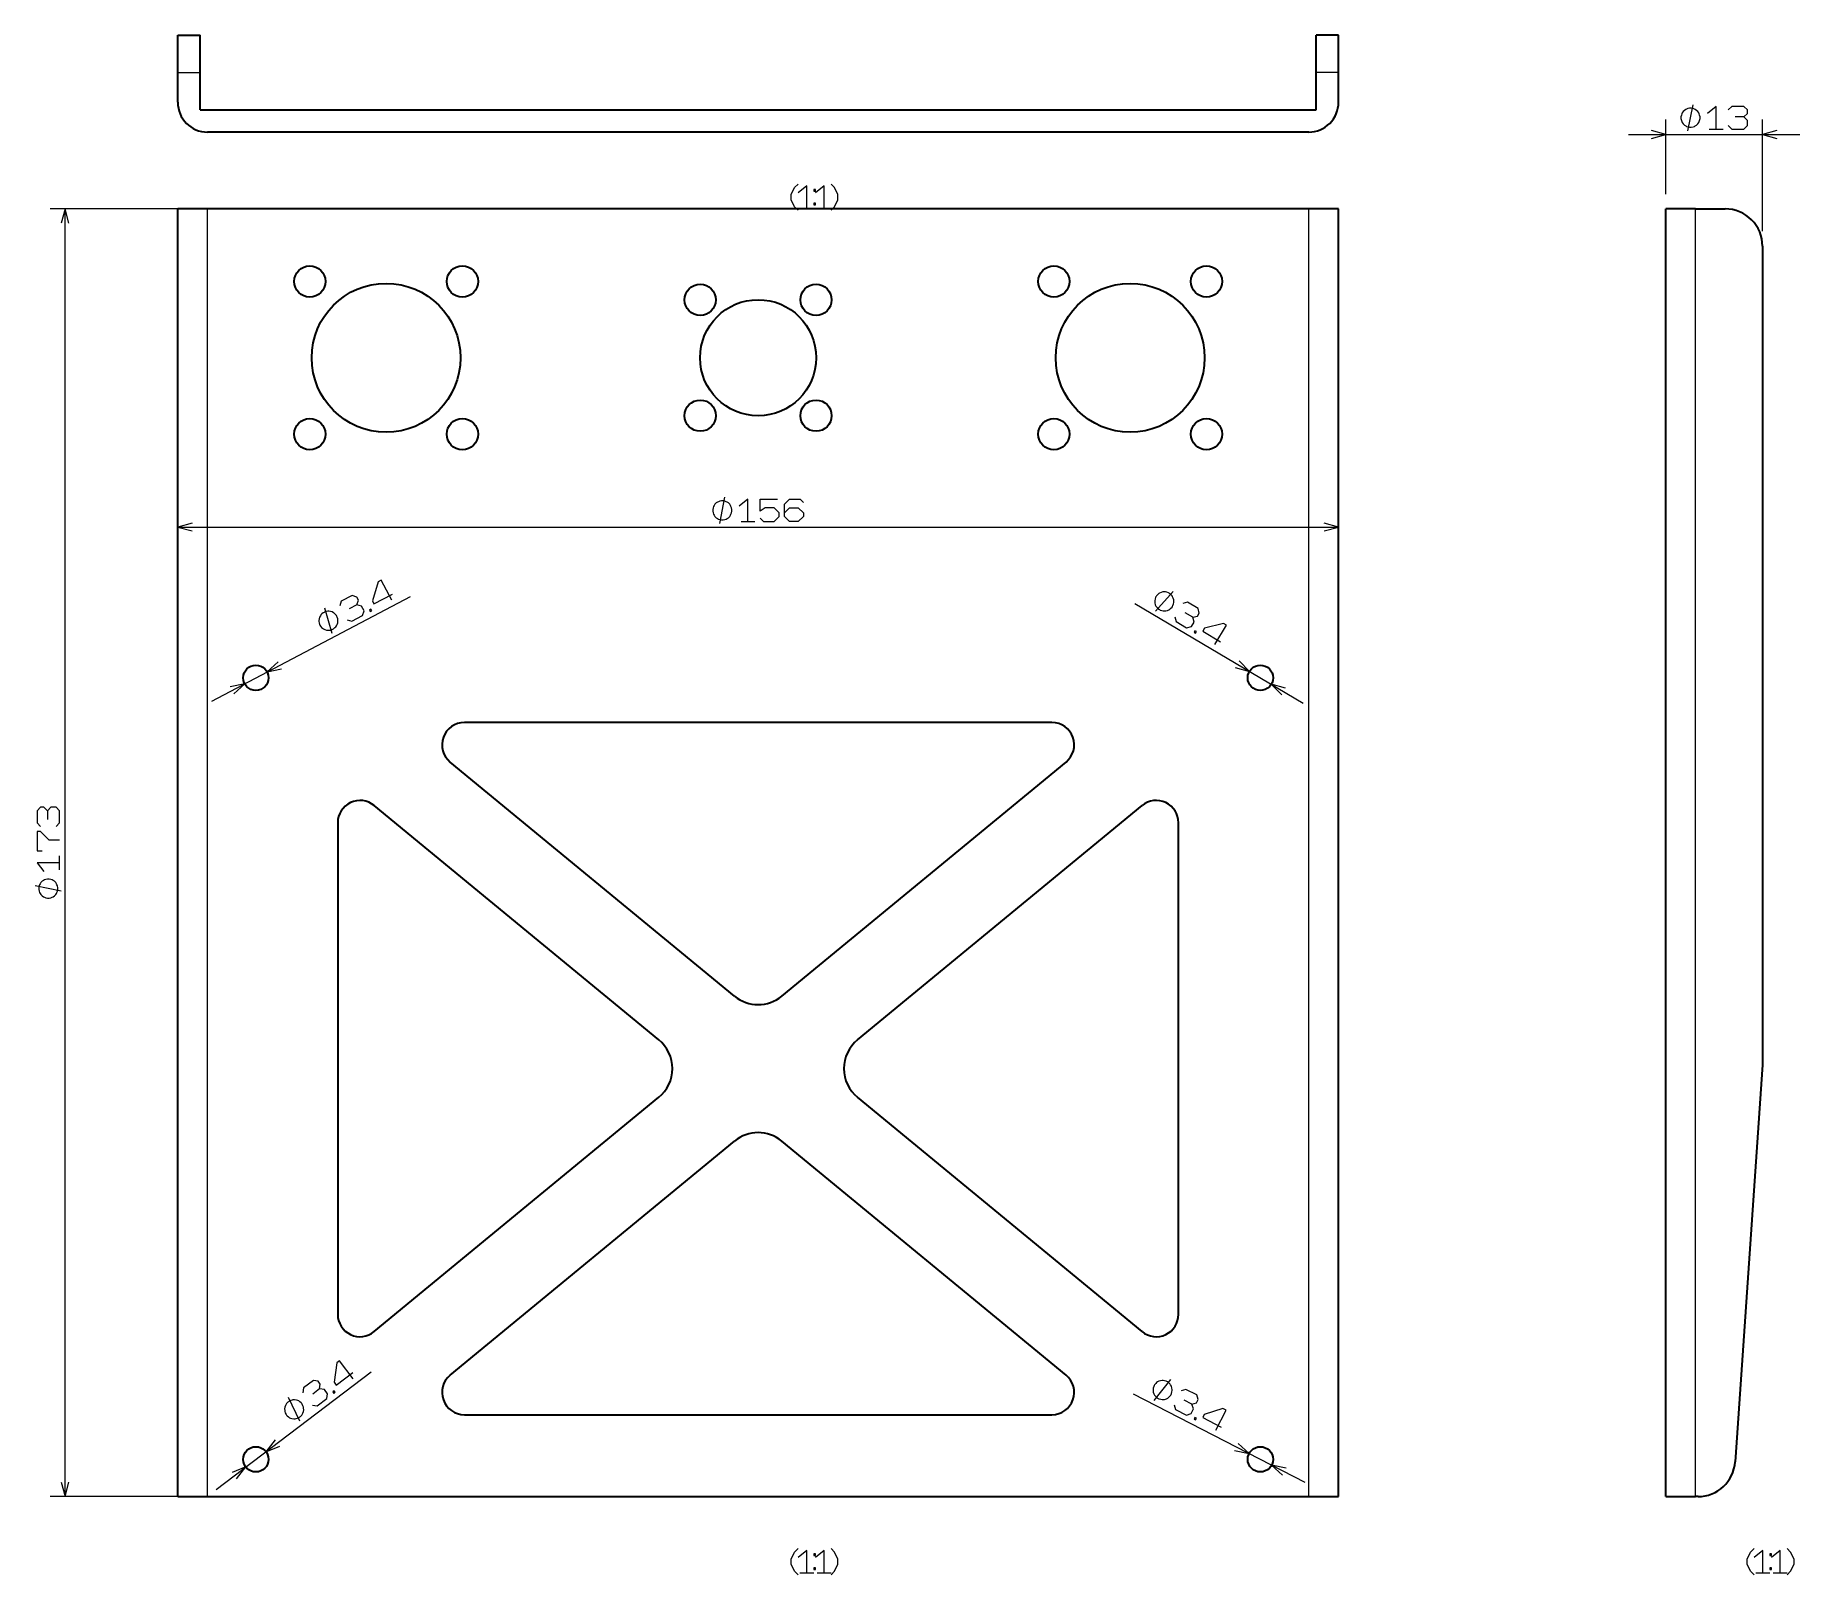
# Model space of a CAD drawing. Extents: x 12 to 249, y -5 to 202.
import ezdxf

# ---------------------------------------------------------------- set-up
doc = ezdxf.new("R2010")
doc.units = 0

msp = doc.modelspace()

# ---------------------------------------------------------------- linework, layer by layer
at = {"color": 7, "lineweight": 35, "ltscale": 0.125}
for p, q in [((31.13443, 196.79425), (31.13443, 201.79425)), ((34.13443, 196.79425), (34.13443, 201.79425)), ((184.13443, 196.79425), (184.13443, 201.79425)), ((187.13443, 196.79425), (187.13443, 201.79425)), ((34.13443, 191.79425), (34.13443, 196.79425)), ((184.13443, 191.79425), (184.13443, 196.79425))]:
    msp.add_line(p, q, dxfattribs=at)
at = {"color": 7, "lineweight": 35, "ltscale": 0.075}
for p, q in [((31.13443, 201.79425), (34.13443, 201.79425)), ((187.13443, 201.79425), (184.13443, 201.79425))]:
    msp.add_line(p, q, dxfattribs=at)
at = {"color": 7, "lineweight": 35, "ltscale": 0.1}
for p, q in [((31.13443, 192.79425), (31.13443, 196.79425)), ((187.13443, 192.79425), (187.13443, 196.79425)), ((35.13443, 178.46785), (31.13443, 178.46785)), ((187.13443, 178.46785), (183.13443, 178.46785)), ((235.115005, 178.46785), (231.115005, 178.46785)), ((235.115005, 178.46785), (239.115005, 178.46785)), ((31.13443, 5.46785), (35.13443, 5.46785)), ((183.13443, 5.46785), (187.13443, 5.46785)), ((231.115005, 5.46785), (235.115005, 5.46785))]:
    msp.add_line(p, q, dxfattribs=at)
at = {"color": 7, "lineweight": 13, "ltscale": 0.075}
for p, q in [((31.13443, 196.79425), (34.13443, 196.79425)), ((187.13443, 196.79425), (184.13443, 196.79425))]:
    msp.add_line(p, q, dxfattribs=at)
at = {"color": 7, "lineweight": 35}
for p, q in [((34.13443, 191.79425), (184.13443, 191.79425)), ((183.13443, 188.79425), (35.13443, 188.79425)), ((31.13443, 5.46785), (31.13443, 178.46785)), ((183.13443, 178.46785), (35.13443, 178.46785)), ((187.13443, 5.46785), (187.13443, 178.46785)), ((231.115005, 5.46785), (231.115005, 178.46785)), ((244.115005, 173.46785), (244.115005, 63.46785)), ((148.613297, 109.46785), (69.655563, 109.46785)), ((105.957092, 72.706001), (67.749161, 104.151466)), ((112.311768, 72.706001), (150.519699, 104.151466)), ((95.788506, 66.828484), (57.540833, 98.306656)), ((122.480354, 66.828484), (160.728027, 98.306656)), ((52.63443, 95.99028), (52.63443, 29.945423)), ((165.63443, 29.945423), (165.63443, 95.99028)), ((244.115005, 63.46785), (240.436111, 10.12384)), ((57.540833, 27.62904), (95.788506, 59.107212)), ((160.728027, 27.62904), (122.480354, 59.107212)), ((67.749161, 21.784233), (105.957092, 53.229694)), ((150.519699, 21.784233), (112.311768, 53.229694)), ((69.655563, 16.46785), (148.613297, 16.46785)), ((35.13443, 5.46785), (183.13443, 5.46785))]:
    msp.add_line(p, q, dxfattribs=at)
at = {"color": 7, "lineweight": 13, "ltscale": 0.25}
msp.add_line((231.115005, 180.46785), (231.115005, 190.467865), dxfattribs=at)
at = {"color": 7, "lineweight": 13, "ltscale": 0.375}
msp.add_line((244.115005, 175.46785), (244.115005, 190.467865), dxfattribs=at)
at = {"color": 7, "lineweight": 13}
for p, q in [((226.115005, 188.467865), (249.115005, 188.467865)), ((15.989899, 5.46785), (15.989899, 178.46785)), ((35.13443, 5.46785), (35.13443, 178.46785)), ((183.13443, 5.46785), (183.13443, 178.46785)), ((235.115005, 5.46785), (235.115005, 178.46785)), ((31.13443, 135.718658), (187.13443, 135.718658)), ((35.702255, 112.353485), (62.424057, 126.382309)), ((159.74559, 125.465904), (182.399902, 112.054733)), ((36.293587, 6.422436), (57.131763, 22.206284)), ((159.540176, 19.285946), (182.588867, 7.396248))]:
    msp.add_line(p, q, dxfattribs=at)
at = {"color": 7, "lineweight": 13, "ltscale": 0.478613}
for p, q in [((33.13443, 178.46785), (13.989899, 178.46785)), ((33.13443, 5.46785), (13.989899, 5.46785))]:
    msp.add_line(p, q, dxfattribs=at)
at = {"color": 7, "lineweight": 35, "ltscale": 0.008324}
msp.add_line((235.447968, 5.46785), (235.115005, 5.46785), dxfattribs=at)
at = {"color": 7, "lineweight": 13}
for points in [[(234.081665, 188.967865), (234.781677, 192.467865)], [(237.881683, 189.201202), (237.881683, 192.234528), (236.714996, 191.301193)], [(241.615005, 190.834534), (242.081665, 191.301193), (242.081665, 191.767868), (241.615005, 192.234528), (239.981674, 192.234528), (239.515015, 191.767868)], [(239.515015, 189.667862), (239.981674, 189.201202), (241.615005, 189.201202), (242.081665, 189.667862), (242.081665, 190.367859), (241.615005, 190.834534), (240.448334, 190.834534)], [(229.183151, 187.950226), (231.115005, 188.467865), (229.183151, 188.985504)], [(236.948334, 189.201202), (238.815002, 189.201202)], [(246.04686, 188.985504), (244.115005, 188.467865), (246.04686, 187.950226)], [(114.501099, 178.29425), (114.034431, 178.76091), (113.567764, 179.694244), (113.567764, 180.394257), (114.034431, 181.327591), (114.501099, 181.79425)], [(115.667763, 178.527588), (115.667763, 181.560913), (114.501099, 180.627579)], [(118.001099, 178.527588), (118.001099, 181.560913), (116.834427, 180.627579)], [(118.934433, 178.29425), (119.401093, 178.76091), (119.86776, 179.694244), (119.86776, 180.394257), (119.401093, 181.327591), (118.934433, 181.79425)], [(16.507538, 176.535995), (15.989899, 178.46785), (15.47226, 176.535995)], [(114.734428, 178.527588), (116.601097, 178.527588)], [(117.067764, 178.527588), (118.934433, 178.527588)], [(103.967766, 136.218658), (104.667763, 139.718658)], [(107.767761, 136.451996), (107.767761, 139.485321), (106.601097, 138.552002)], [(109.4011, 136.918655), (109.86776, 136.451996), (111.267761, 136.451996), (111.967766, 137.151993), (111.967766, 137.618652), (111.267761, 138.318665), (110.101097, 138.318665), (109.4011, 137.85199), (109.4011, 139.485321), (111.734428, 139.485321)], [(112.667763, 137.618652), (113.36776, 138.318665), (114.534431, 138.318665), (115.234428, 137.618652), (115.234428, 137.151993), (114.534431, 136.451996), (113.36776, 136.451996), (112.667763, 137.151993), (112.667763, 138.785324), (113.36776, 139.485321), (114.767761, 139.485321), (115.234428, 139.018661)], [(33.066284, 136.236298), (31.13443, 135.718658), (33.066284, 135.201019)], [(106.834427, 136.451996), (108.701096, 136.451996)], [(185.202576, 135.201019), (187.13443, 135.718658), (185.202576, 136.236298)], [(59.899193, 125.88501), (58.489204, 128.570724), (58.076019, 128.353806), (57.290955, 125.833374), (57.507877, 125.420189), (59.986996, 126.72171)], [(55.214699, 125.270416), (55.410961, 125.900528), (55.194042, 126.313705), (54.563934, 126.509979), (53.117783, 125.750755), (52.92152, 125.120651)], [(162.52449, 124.401871), (164.909821, 127.057091)], [(51.891487, 121.41748), (50.884361, 124.841751)], [(53.897663, 123.261307), (54.527771, 123.065041), (55.973923, 123.824265), (56.170185, 124.454376), (55.844803, 125.07415), (55.214699, 125.270416), (54.181732, 124.728119)], [(165.14711, 123.662766), (165.310959, 123.023453), (166.716476, 122.191406), (167.355774, 122.355255), (167.712372, 122.957611), (167.548523, 123.596916), (166.544586, 124.191238)], [(167.548523, 123.596916), (168.187836, 123.760765), (168.425568, 124.162338), (168.261719, 124.801643), (166.856201, 125.633698), (166.216888, 125.469849)], [(170.531433, 119.932976), (172.076675, 122.543213), (171.67511, 122.780945), (169.117889, 122.125565), (168.880157, 121.723984), (171.289612, 120.297607)], [(44.609459, 117.614365), (43.13961, 116.258057), (45.090683, 116.697723)], [(173.245453, 116.872551), (175.171539, 116.333862), (173.772858, 117.763428)], [(38.659401, 113.321335), (40.12925, 114.677643), (38.178177, 114.237976)], [(180.023407, 114.063148), (178.097321, 114.601837), (179.496002, 113.172272)], [(13.62323, 97.601181), (13.156563, 98.067848), (12.689896, 98.067848), (12.223228, 97.601181), (12.223228, 95.96785), (12.689896, 95.501183)], [(14.789902, 95.501183), (15.256569, 95.96785), (15.256569, 97.601181), (14.789902, 98.067848), (14.089897, 98.067848), (13.62323, 97.601181), (13.62323, 96.434517)], [(15.256569, 93.634514), (13.856567, 93.634514), (12.689896, 94.801178), (12.223228, 94.801178), (12.223228, 92.234512), (12.923233, 92.234512)], [(15.256569, 90.601181), (12.223228, 90.601181), (13.156563, 89.434517)], [(15.256569, 89.667847), (15.256569, 91.534515)], [(15.489899, 86.801186), (11.989899, 87.501183)], [(54.722698, 21.301498), (52.89119, 23.71949), (52.519196, 23.437717), (52.158279, 20.822643), (52.440048, 20.450645), (54.672043, 22.141266)], [(50.202515, 19.926674), (50.292744, 20.580444), (50.010975, 20.952442), (49.357201, 21.042671), (48.055206, 20.056473), (47.964977, 19.402706)], [(49.232941, 17.72871), (49.886715, 17.638481), (51.188709, 18.62468), (51.278938, 19.278446), (50.856285, 19.836445), (50.202515, 19.926674), (49.272518, 19.222248)], [(162.376312, 18.385525), (164.602997, 21.175133)], [(167.438705, 17.874481), (168.067383, 18.075275), (168.281326, 18.490013), (168.080536, 19.11869), (166.628952, 19.867493), (166.000275, 19.666695)], [(47.556458, 15.580727), (46.001179, 18.793373)], [(165.037537, 17.800381), (165.238327, 17.171703), (166.689911, 16.422901), (167.318588, 16.623699), (167.639496, 17.245804), (167.438705, 17.874481), (166.401855, 18.40934)], [(170.629898, 14.39045), (172.020523, 17.086239), (171.605789, 17.300182), (169.09108, 16.497005), (168.877136, 16.082268), (171.365555, 14.798615)], [(44.21698, 13.073368), (42.989571, 11.494297), (44.842072, 12.248108)], [(173.169418, 11.672829), (175.123596, 11.247211), (173.644043, 12.592903)], [(180.099442, 9.262871), (178.145264, 9.688488), (179.624817, 8.342796)], [(15.47226, 7.3997), (15.989899, 5.46785), (16.507538, 7.3997)], [(39.05188, 7.862331), (40.279289, 9.441402), (38.426788, 8.687592)], [(114.501099, -5.03215), (114.034431, -4.565484), (113.567764, -3.63215), (113.567764, -2.93215), (114.034431, -1.998817), (114.501099, -1.53215)], [(115.667763, -4.798817), (115.667763, -1.765484), (114.501099, -2.698817)], [(118.001099, -4.798817), (118.001099, -1.765484), (116.834427, -2.698817)], [(118.934433, -5.03215), (119.401093, -4.565484), (119.86776, -3.63215), (119.86776, -2.93215), (119.401093, -1.998817), (118.934433, -1.53215)], [(242.981674, -5.03215), (242.514999, -4.565484), (242.04834, -3.63215), (242.04834, -2.93215), (242.514999, -1.998817), (242.981674, -1.53215)], [(244.148346, -4.798817), (244.148346, -1.765484), (242.981674, -2.698817)], [(246.481674, -4.798817), (246.481674, -1.765484), (245.315002, -2.698817)], [(247.415009, -5.03215), (247.881668, -4.565484), (248.348343, -3.63215), (248.348343, -2.93215), (247.881668, -1.998817), (247.415009, -1.53215)], [(114.734428, -4.798817), (116.601097, -4.798817)], [(117.067764, -4.798817), (118.934433, -4.798817)], [(243.215012, -4.798817), (245.081665, -4.798817)], [(245.54834, -4.798817), (247.415009, -4.798817)]]:
    msp.add_lwpolyline(points, dxfattribs=at)
for points in [[(235.714996, 190.717865), (235.714996, 190.834534), (235.656677, 191.067871), (235.598328, 191.242859), (235.540009, 191.359528), (235.42334, 191.534531), (235.248337, 191.709534), (235.073334, 191.826202), (234.956665, 191.884537), (234.781677, 191.942871), (234.54834, 192.001205), (234.431671, 192.001205), (234.315002, 192.001205), (234.081665, 191.942871), (233.906677, 191.884537), (233.790009, 191.826202), (233.615005, 191.709534), (233.440002, 191.534531), (233.323334, 191.359528), (233.265015, 191.242859), (233.206665, 191.067871), (233.148346, 190.834534), (233.148346, 190.717865), (233.148346, 190.601196), (233.206665, 190.367859), (233.265015, 190.192871), (233.323334, 190.076202), (233.440002, 189.901199), (233.615005, 189.726196), (233.790009, 189.609528), (233.906677, 189.551208), (234.081665, 189.492859), (234.315002, 189.43454), (234.431671, 189.43454), (234.54834, 189.43454), (234.781677, 189.492859), (234.956665, 189.551208), (235.073334, 189.609528), (235.248337, 189.726196), (235.42334, 189.901199), (235.540009, 190.076202), (235.598328, 190.192871), (235.656677, 190.367859), (235.714996, 190.601196)], [(116.601097, 180.860916), (116.834427, 180.860916), (116.834427, 181.094254), (116.601097, 181.094254)], [(116.601097, 178.994247), (116.834427, 178.994247), (116.834427, 179.227585), (116.601097, 179.227585)], [(105.601097, 137.968658), (105.601097, 138.085327), (105.542763, 138.318665), (105.484428, 138.493652), (105.426094, 138.610321), (105.309433, 138.785324), (105.13443, 138.960327), (104.959427, 139.076996), (104.842766, 139.135315), (104.667763, 139.193665), (104.434433, 139.251984), (104.317764, 139.251984), (104.201096, 139.251984), (103.967766, 139.193665), (103.792763, 139.135315), (103.676094, 139.076996), (103.501099, 138.960327), (103.326096, 138.785324), (103.209427, 138.610321), (103.1511, 138.493652), (103.092766, 138.318665), (103.034431, 138.085327), (103.034431, 137.968658), (103.034431, 137.85199), (103.092766, 137.618652), (103.1511, 137.443665), (103.209427, 137.326996), (103.326096, 137.151993), (103.501099, 136.97699), (103.676094, 136.860321), (103.792763, 136.802002), (103.967766, 136.743652), (104.201096, 136.685333), (104.317764, 136.685333), (104.434433, 136.685333), (104.667763, 136.743652), (104.842766, 136.802002), (104.959427, 136.860321), (105.13443, 136.97699), (105.309433, 137.151993), (105.426094, 137.326996), (105.484428, 137.443665), (105.542763, 137.618652), (105.601097, 137.85199)], [(164.821487, 125.075722), (164.88092, 125.176117), (164.949585, 125.406616), (164.988525, 125.586929), (164.997772, 125.717041), (164.986526, 125.927063), (164.925079, 126.166794), (164.833923, 126.356339), (164.763245, 126.465973), (164.642365, 126.605316), (164.471298, 126.774376), (164.370911, 126.833809), (164.270508, 126.893242), (164.040009, 126.961914), (163.859711, 127.000862), (163.729599, 127.010094), (163.519577, 126.998856), (163.279831, 126.937408), (163.090286, 126.846252), (162.980652, 126.775574), (162.841309, 126.654694), (162.672256, 126.483627), (162.612823, 126.383232), (162.553391, 126.282837), (162.484726, 126.052338), (162.44577, 125.872025), (162.436523, 125.741913), (162.447784, 125.531891), (162.509216, 125.29216), (162.600372, 125.102615), (162.671051, 124.992981), (162.791931, 124.853638), (162.962997, 124.684586), (163.0634, 124.625153), (163.163788, 124.56572), (163.394287, 124.497047), (163.5746, 124.458099), (163.704712, 124.44886), (163.914734, 124.460106), (164.15448, 124.521545), (164.344025, 124.612701), (164.453644, 124.68338), (164.592987, 124.80426), (164.762054, 124.975327)], [(52.524185, 123.726151), (52.469955, 123.829437), (52.309849, 124.008926), (52.176857, 124.136749), (52.070976, 124.212936), (51.886333, 124.313644), (51.650043, 124.387253), (51.440868, 124.409203), (51.310459, 124.406616), (51.128399, 124.376923), (50.894691, 124.320107), (50.791393, 124.265877), (50.688095, 124.211647), (50.508617, 124.051544), (50.380787, 123.918549), (50.304607, 123.812668), (50.203892, 123.628021), (50.130291, 123.391739), (50.108337, 123.182556), (50.110924, 123.052155), (50.140621, 122.870087), (50.197433, 122.636383), (50.251663, 122.533081), (50.305893, 122.429787), (50.466, 122.250305), (50.598995, 122.122482), (50.704872, 122.046295), (50.889515, 121.945587), (51.125805, 121.871979), (51.33498, 121.850029), (51.465389, 121.852615), (51.647449, 121.882309), (51.881157, 121.939117), (51.984455, 121.993347), (52.087753, 122.047577), (52.267231, 122.207687), (52.395061, 122.340683), (52.471241, 122.446564), (52.571957, 122.63121), (52.645557, 122.867493), (52.667511, 123.076675), (52.664928, 123.207077), (52.635227, 123.389145), (52.578415, 123.622849)], [(57.006889, 124.36657), (57.213482, 124.475029), (57.105019, 124.681625), (56.898426, 124.573166)], [(167.720413, 121.597076), (167.921204, 121.47821), (168.04007, 121.679001), (167.839279, 121.797867)], [(13.739899, 88.434517), (13.62323, 88.434517), (13.3899, 88.376183), (13.214897, 88.317848), (13.098228, 88.259521), (12.923233, 88.142853), (12.74823, 87.96785), (12.631569, 87.792847), (12.573235, 87.676186), (12.5149, 87.501183), (12.456566, 87.267853), (12.456566, 87.151184), (12.456566, 87.034515), (12.5149, 86.801186), (12.573235, 86.626183), (12.631569, 86.509521), (12.74823, 86.334518), (12.923233, 86.159515), (13.098228, 86.042847), (13.214897, 85.98452), (13.3899, 85.926186), (13.62323, 85.867851), (13.739899, 85.867851), (13.856567, 85.867851), (14.089897, 85.926186), (14.2649, 85.98452), (14.381569, 86.042847), (14.556564, 86.159515), (14.731567, 86.334518), (14.848228, 86.509521), (14.906563, 86.626183), (14.964897, 86.801186), (15.023232, 87.034515), (15.023232, 87.151184), (15.023232, 87.267853), (14.964897, 87.501183), (14.906563, 87.676186), (14.848228, 87.792847), (14.731567, 87.96785), (14.556564, 88.142853), (14.381569, 88.259521), (14.2649, 88.317848), (14.089897, 88.376183), (13.856567, 88.434517)], [(52.118706, 19.329105), (52.304707, 19.46999), (52.163822, 19.655987), (51.977821, 19.515102)], [(164.630188, 19.19199), (164.68367, 19.295673), (164.7388, 19.529781), (164.767181, 19.712051), (164.768829, 19.842476), (164.745361, 20.051491), (164.670074, 20.287243), (164.568024, 20.471157), (164.491089, 20.576485), (164.362305, 20.708553), (164.181671, 20.867371), (164.078003, 20.920853), (163.974304, 20.974342), (163.740204, 21.029469), (163.557922, 21.057854), (163.427505, 21.059498), (163.218491, 21.036045), (162.982742, 20.960747), (162.798828, 20.858704), (162.693497, 20.781761), (162.561432, 20.652981), (162.402618, 20.472355), (162.349121, 20.368671), (162.295639, 20.264984), (162.240509, 20.030876), (162.212128, 19.848606), (162.21048, 19.718182), (162.233948, 19.509167), (162.309235, 19.273415), (162.411285, 19.0895), (162.48822, 18.984173), (162.617004, 18.852104), (162.797638, 18.693291), (162.901306, 18.639805), (163.005005, 18.586319), (163.239105, 18.531189), (163.421387, 18.502804), (163.551804, 18.50116), (163.760818, 18.524612), (163.996567, 18.599911), (164.180481, 18.701954), (164.285812, 18.778896), (164.417877, 18.907677), (164.576691, 19.088303)], [(47.801819, 17.961918), (47.731377, 18.054916), (47.543987, 18.205696), (47.391823, 18.309975), (47.274883, 18.367752), (47.076218, 18.43681), (46.831055, 18.470646), (46.621113, 18.457985), (46.492893, 18.434036), (46.318172, 18.374874), (46.096951, 18.280491), (46.003952, 18.210049), (45.910954, 18.139606), (45.760174, 17.952221), (45.655895, 17.800056), (45.598118, 17.683113), (45.52906, 17.484447), (45.495224, 17.239285), (45.507885, 17.029343), (45.53183, 16.901123), (45.590992, 16.726402), (45.685379, 16.50518), (45.755821, 16.412182), (45.826263, 16.319183), (46.013649, 16.168404), (46.165813, 16.064125), (46.282753, 16.006348), (46.481419, 15.93729), (46.726582, 15.903454), (46.936527, 15.916115), (47.064747, 15.940063), (47.239468, 15.999226), (47.46069, 16.093609), (47.553688, 16.164051), (47.646687, 16.234493), (47.797466, 16.421879), (47.901745, 16.574043), (47.959522, 16.690987), (48.028576, 16.889652), (48.062412, 17.134815), (48.049751, 17.344757), (48.025806, 17.472977), (47.966644, 17.647697), (47.872261, 17.868919)], [(167.726746, 15.888046), (167.934113, 15.781075), (168.041077, 15.988445), (167.83371, 16.095417)], [(116.601097, -2.465484), (116.834427, -2.465484), (116.834427, -2.23215), (116.601097, -2.23215)], [(245.081665, -2.465484), (245.315002, -2.465484), (245.315002, -2.23215), (245.081665, -2.23215)], [(116.601097, -4.33215), (116.834427, -4.33215), (116.834427, -4.098817), (116.601097, -4.098817)], [(245.081665, -4.33215), (245.315002, -4.33215), (245.315002, -4.098817), (245.081665, -4.098817)]]:
    msp.add_lwpolyline(points, close=True, dxfattribs=at)
at = {"color": 7, "lineweight": 35}
for centre, radius in [((48.881382, 168.720901), 2.1), ((69.387482, 168.720901), 2.1), ((148.881378, 168.720901), 2.1), ((169.387482, 168.720901), 2.1), ((59.13443, 158.46785), 10), ((159.13443, 158.46785), 10), ((101.356255, 166.246033), 2.1), ((109.13443, 158.46785), 7.8), ((116.912605, 166.246033), 2.1), ((101.356255, 150.689667), 2.1), ((116.912605, 150.689667), 2.1), ((48.881382, 148.214798), 2.1), ((69.387482, 148.214798), 2.1), ((148.881378, 148.214798), 2.1), ((169.387482, 148.214798), 2.1), ((41.63443, 115.46785), 1.7), ((176.63443, 115.46785), 1.7), ((41.63443, 10.46785), 1.7), ((176.63443, 10.46785), 1.7)]:
    msp.add_circle(centre, radius, dxfattribs=at)
for centre, radius, start, end in [((35.13443, 192.79425), 4, 180.000005, 269.999997), ((183.13443, 192.79425), 4, 269.999997, 360), ((239.115005, 173.46785), 5, 0, 90.000003), ((69.655563, 106.46785), 3, 90.000003, 230.545321), ((148.613297, 106.46785), 3, 309.454681, 90.000003), ((55.63443, 95.99028), 3, 50.545319, 180.000005), ((162.63443, 95.99028), 3, 0, 129.454679), ((109.13443, 76.566643), 5, 230.545321, 309.454681), ((92.611168, 62.96785), 5, 309.454681, 50.545319), ((125.657692, 62.96785), 5, 129.454679, 230.545321), ((109.13443, 49.369057), 5, 50.545319, 129.454679), ((55.63443, 29.945423), 3, 180.000005, 309.454681), ((162.63443, 29.945423), 3, 230.545321, 360), ((69.655563, 19.46785), 3, 129.454679, 269.999997), ((148.613297, 19.46785), 3, 269.999997, 50.545319), ((235.447968, 10.46785), 5, 269.999997, 356.054814)]:
    msp.add_arc(centre, radius, start, end, dxfattribs=at)

doc.saveas('drawing.dxf')
